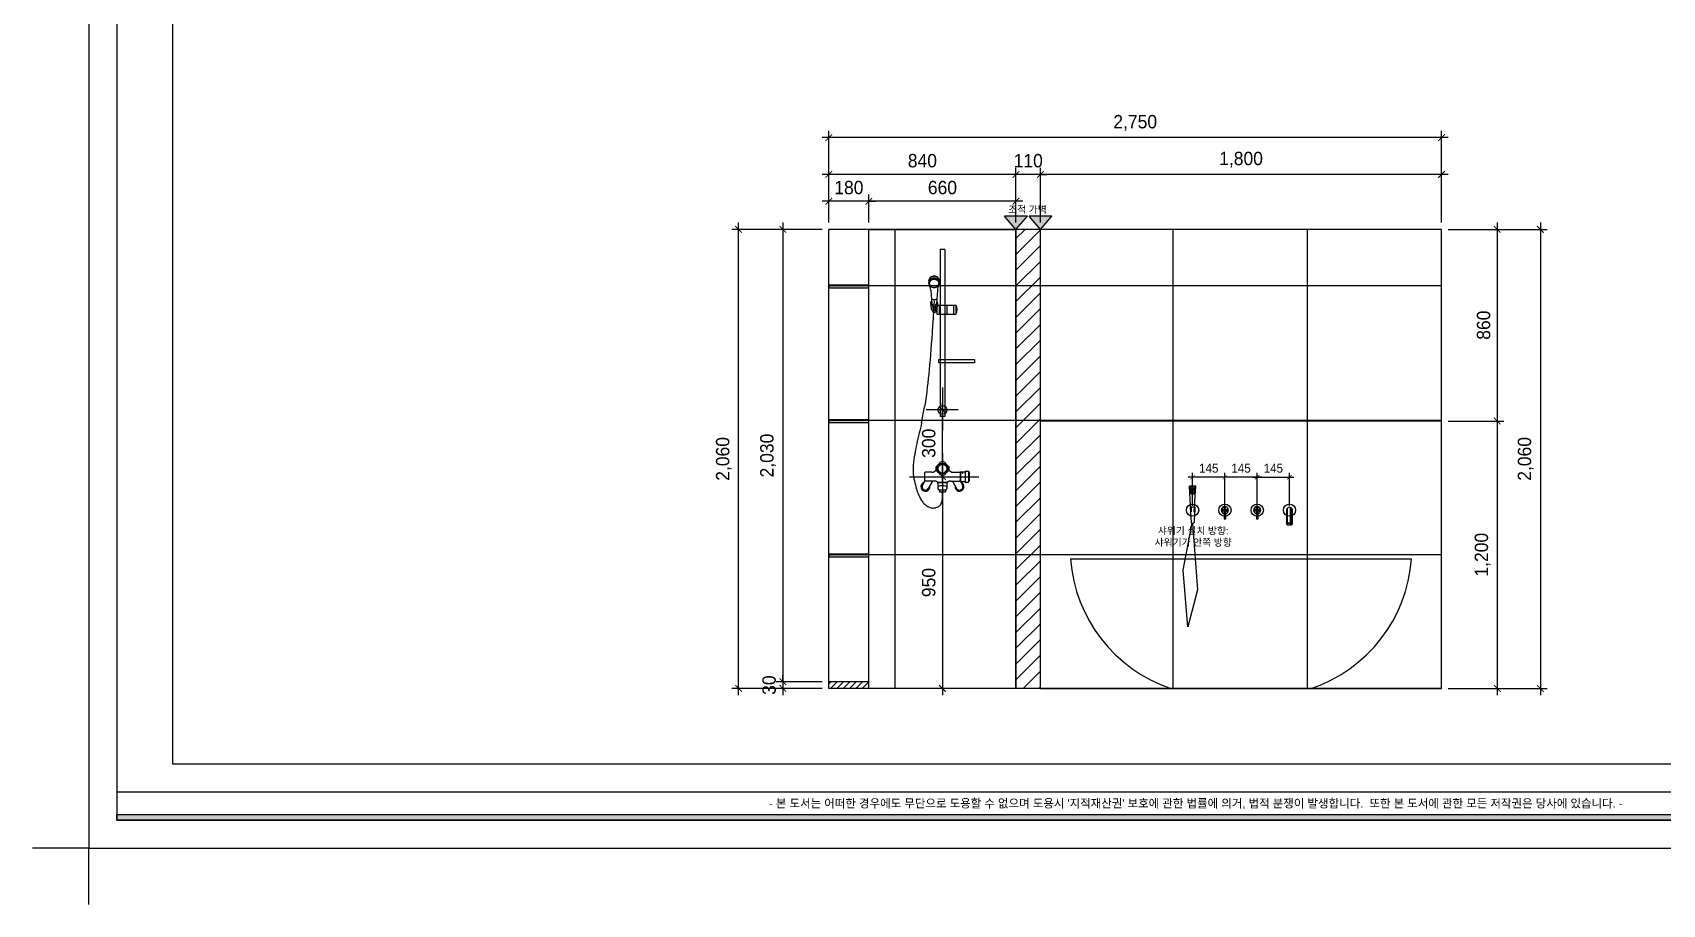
# Model space of a CAD drawing. Header units: millimetres. Extents: x 217202 to 745838, y -6815 to 171372.
# Drawn here: x 326130 to 333444, y 5917 to 9829 of the extents above; entities that cross this region are included whole.
import ezdxf
from ezdxf.enums import TextEntityAlignment as Align

# ---------------------------------------------------------------- set-up
doc = ezdxf.new("R2010")
doc.units = ezdxf.units.MM
doc.header["$PDMODE"] = 3
doc.layers.get('DEFPOINTS').update_dxf_attribs({"color": 248})
for name, color, linetype in [('0-ELC TEXT', 7, 'Continuous'), ('03-WAL NEW', 3, 'Continuous'), ('06-FUR', 6, 'Continuous'), ('C-WALL1', 2, 'Continuous'), ('CO-BATH', 6, 'Continuous'), ('FORM(YOURNAME)-1', 1, 'Continuous'), ('FORM(YOURNAME)-11', 1, 'Continuous'), ('TOILET-1', 6, 'Continuous')]:
    doc.layers.add(name, color=color, linetype=linetype)
doc.styles.add('HY 울릉도 L', font='')
doc.styles.add('YOURNAME', font='HY울릉도M.TTF')
doc.styles.add('코레일둥고', font='Korail_Round_Gothic_Medium.ttf')
doc.styles.get('HY 울릉도 L').set_extended_font_data('HY울릉도L')
doc.dimstyles.new('30', dxfattribs={"dimscale": 30, "dimtxt": 2, "dimasz": 1, "dimexe": 1, "dimexo": 1, "dimgap": 1, "dimtad": 1, "dimdec": 0, "dimrnd": 0.05, "dimdsep": 46, "dimlunit": 6, "dimtxsty": 'HY 울릉도 L', "dimblk": 'ARCHTICK', "dimcen": 2.5, "dimdle": 1, "dimclrd": 133, "dimclre": 133, "dimclrt": 30, "dimadec": 0, "dimazin": 0, "dimtfac": 1, "dimtdec": 0, "dimtix": 1, "dimtmove": 2, "dimatfit": 3, "dimldrblk": 'ARCHTICK', "dimfxl": 1, "dimlwd": -1, "dimlwe": -1, "dimarcsym": 0})

# ---------------------------------------------------------------- blocks, each defined once
blk = doc.blocks.new('_ArchTick')
at = {"color": 0, "linetype": 'ByBlock', "const_width": 0.15}
blk.add_lwpolyline([(-0.5, -0.5), (0.5, 0.5)], dxfattribs=at)
blk = doc.blocks.new('*D1087')
at = {"layer": '06-FUR', "color": 133, "transparency": 16777216}
for p, q in [((330213.1, 7865.9), (330213.1, 6855.7)), ((330243.1, 7835.9), (330243.1, 7835.9)), ((330243.1, 6885.7), (330243.1, 6885.7))]:
    blk.add_line(p, q, dxfattribs=at)
at = {"layer": 'DEFPOINTS', "color": 0, "transparency": 16777216}
for p in [(330213.1, 7835.9), (330213.1, 6885.7), (330213.1, 6885.7)]:
    blk.add_point(p, dxfattribs=at)
at = {"layer": '06-FUR', "color": 133, "transparency": 16777216, "xscale": 30, "yscale": 30, "zscale": 30}
for p, rotation in [((330213.1, 7835.9), 90), ((330213.1, 6885.7), 270)]:
    blk.add_blockref('_ArchTick', p, dxfattribs=dict(at, rotation=rotation))
at = {"layer": '06-FUR', "color": 30, "transparency": 16777216, "insert": (330151.7, 7360.8), "char_height": 60, "attachment_point": 5, "rotation": 90, "style": 'HY 울릉도 L'}
blk.add_mtext('950', dxfattribs=at)
blk = doc.blocks.new('*D1088')
at = {"layer": '06-FUR', "color": 133, "transparency": 16777216}
for p, q in [((330213.1, 7805.9), (330213.1, 8165.7)), ((330243.1, 8135.7), (330243.1, 8135.7)), ((330243.1, 7835.9), (330243.1, 7835.9))]:
    blk.add_line(p, q, dxfattribs=at)
at = {"layer": 'DEFPOINTS', "color": 0, "transparency": 16777216}
for p in [(330213.1, 8135.7), (330213.1, 8135.7), (330213.1, 7835.9)]:
    blk.add_point(p, dxfattribs=at)
at = {"layer": '06-FUR', "color": 133, "transparency": 16777216, "xscale": 30, "yscale": 30, "zscale": 30}
for p, rotation in [((330213.1, 8135.7), 90), ((330213.1, 7835.9), 270)]:
    blk.add_blockref('_ArchTick', p, dxfattribs=dict(at, rotation=rotation))
at = {"layer": '06-FUR', "color": 30, "transparency": 16777216, "insert": (330151.7, 7985.8), "char_height": 60, "attachment_point": 5, "rotation": 90, "style": 'HY 울릉도 L'}
blk.add_mtext('300', dxfattribs=at)
blk = doc.blocks.new('*D1082')
at = {"layer": '06-FUR', "color": 133, "transparency": 16777216}
for p, q in [((330653.1, 8975.7), (330653.1, 9222.2)), ((332453.1, 8975.7), (332453.1, 9222.2)), ((332483.1, 9192.2), (330623.1, 9192.2))]:
    blk.add_line(p, q, dxfattribs=at)
at = {"layer": 'DEFPOINTS', "color": 0, "transparency": 16777216}
for p in [(330653.1, 9192.2), (330653.1, 8945.7), (332453.1, 8945.7)]:
    blk.add_point(p, dxfattribs=at)
at = {"layer": '06-FUR', "color": 133, "transparency": 16777216, "xscale": 30, "yscale": 30, "zscale": 30, "rotation": 180}
blk.add_blockref('_ArchTick', (330653.1, 9192.2), dxfattribs=at)
at = {"layer": '06-FUR', "color": 133, "transparency": 16777216, "xscale": 30, "yscale": 30, "zscale": 30}
blk.add_blockref('_ArchTick', (332453.1, 9192.2), dxfattribs=at)
at = {"layer": '06-FUR', "color": 30, "transparency": 16777216, "insert": (331553.1, 9258.2), "char_height": 60, "attachment_point": 5, "style": 'HY 울릉도 L'}
blk.add_mtext('1,800', dxfattribs=at)
blk = doc.blocks.new('*D1083')
at = {"layer": '06-FUR', "color": 133, "transparency": 16777216}
for p, q in [((330543.1, 8975.7), (330543.1, 9222.2)), ((330653.1, 8975.7), (330653.1, 9222.2)), ((330543.1, 9192.2), (330513.1, 9192.2)), ((330653.1, 9192.2), (330543.1, 9192.2)), ((330653.1, 9192.2), (330683.1, 9192.2))]:
    blk.add_line(p, q, dxfattribs=at)
at = {"layer": 'DEFPOINTS', "color": 0, "transparency": 16777216}
for p in [(330543.1, 9192.2), (330543.1, 8945.7), (330653.1, 8945.7)]:
    blk.add_point(p, dxfattribs=at)
at = {"layer": '06-FUR', "color": 133, "transparency": 16777216, "xscale": 30, "yscale": 30, "zscale": 30}
blk.add_blockref('_ArchTick', (330543.1, 9192.2), dxfattribs=at)
at = {"layer": '06-FUR', "color": 133, "transparency": 16777216, "xscale": 30, "yscale": 30, "zscale": 30, "rotation": 180}
blk.add_blockref('_ArchTick', (330653.1, 9192.2), dxfattribs=at)
at = {"layer": '06-FUR', "color": 30, "transparency": 16777216, "insert": (330598.1, 9253.5), "char_height": 60, "attachment_point": 5, "style": 'HY 울릉도 L'}
blk.add_mtext('110', dxfattribs=at)
blk = doc.blocks.new('*D1084')
at = {"layer": '06-FUR', "color": 133, "transparency": 16777216}
for p, q in [((330573.1, 9071.6), (329853.1, 9071.6)), ((329883.1, 8975.7), (329883.1, 9101.6)), ((330543.1, 8975.7), (330543.1, 9101.6))]:
    blk.add_line(p, q, dxfattribs=at)
at = {"layer": 'DEFPOINTS', "color": 0, "transparency": 16777216}
for p in [(329883.1, 9071.6), (329883.1, 8945.7), (330543.1, 8945.7)]:
    blk.add_point(p, dxfattribs=at)
at = {"layer": '06-FUR', "color": 133, "transparency": 16777216, "xscale": 30, "yscale": 30, "zscale": 30, "rotation": 180}
blk.add_blockref('_ArchTick', (329883.1, 9071.6), dxfattribs=at)
at = {"layer": '06-FUR', "color": 133, "transparency": 16777216, "xscale": 30, "yscale": 30, "zscale": 30}
blk.add_blockref('_ArchTick', (330543.1, 9071.6), dxfattribs=at)
at = {"layer": '06-FUR', "color": 30, "transparency": 16777216, "insert": (330213.1, 9132.9), "char_height": 60, "attachment_point": 5, "style": 'HY 울릉도 L'}
blk.add_mtext('660', dxfattribs=at)
blk = doc.blocks.new('*D1085')
at = {"layer": '06-FUR', "color": 133, "transparency": 16777216}
for p, q in [((329703.1, 9071.6), (329673.1, 9071.6)), ((329703.1, 8975.7), (329703.1, 9101.6)), ((329883.1, 9071.6), (329703.1, 9071.6)), ((329883.1, 8975.7), (329883.1, 9101.6)), ((329883.1, 9071.6), (329913.1, 9071.6))]:
    blk.add_line(p, q, dxfattribs=at)
at = {"layer": 'DEFPOINTS', "color": 0, "transparency": 16777216}
for p in [(329703.1, 9071.6), (329703.1, 8945.7), (329883.1, 8945.7)]:
    blk.add_point(p, dxfattribs=at)
at = {"layer": '06-FUR', "color": 133, "transparency": 16777216, "xscale": 30, "yscale": 30, "zscale": 30}
blk.add_blockref('_ArchTick', (329703.1, 9071.6), dxfattribs=at)
at = {"layer": '06-FUR', "color": 133, "transparency": 16777216, "xscale": 30, "yscale": 30, "zscale": 30, "rotation": 180}
blk.add_blockref('_ArchTick', (329883.1, 9071.6), dxfattribs=at)
at = {"layer": '06-FUR', "color": 30, "transparency": 16777216, "insert": (329793.1, 9132.9), "char_height": 60, "attachment_point": 5, "style": 'HY 울릉도 L'}
blk.add_mtext('180', dxfattribs=at)
blk = doc.blocks.new('*D1086')
at = {"layer": '06-FUR', "color": 133, "transparency": 16777216}
for p, q in [((329703.1, 8975.7), (329703.1, 9387.3)), ((332453.1, 8975.7), (332453.1, 9387.3)), ((332483.1, 9357.3), (329673.1, 9357.3))]:
    blk.add_line(p, q, dxfattribs=at)
at = {"layer": 'DEFPOINTS', "color": 0, "transparency": 16777216}
for p in [(329703.1, 9357.3), (329703.1, 8945.7), (332453.1, 8945.7)]:
    blk.add_point(p, dxfattribs=at)
at = {"layer": '06-FUR', "color": 133, "transparency": 16777216, "xscale": 30, "yscale": 30, "zscale": 30, "rotation": 180}
blk.add_blockref('_ArchTick', (329703.1, 9357.3), dxfattribs=at)
at = {"layer": '06-FUR', "color": 133, "transparency": 16777216, "xscale": 30, "yscale": 30, "zscale": 30}
blk.add_blockref('_ArchTick', (332453.1, 9357.3), dxfattribs=at)
at = {"layer": '06-FUR', "color": 30, "transparency": 16777216, "insert": (331078.1, 9423.3), "char_height": 60, "attachment_point": 5, "style": 'HY 울릉도 L'}
blk.add_mtext('2,750', dxfattribs=at)
blk = doc.blocks.new('*D1089')
at = {"layer": '06-FUR', "color": 133, "transparency": 16777216}
for p, q in [((332483.1, 8945.7), (332733, 8945.7)), ((332703, 8975.7), (332703, 8055.7)), ((332483.1, 8085.7), (332733, 8085.7))]:
    blk.add_line(p, q, dxfattribs=at)
at = {"layer": 'DEFPOINTS', "color": 0, "transparency": 16777216}
for p in [(332453.1, 8945.7), (332453.1, 8085.7), (332703, 8085.7)]:
    blk.add_point(p, dxfattribs=at)
at = {"layer": '06-FUR', "color": 133, "transparency": 16777216, "xscale": 30, "yscale": 30, "zscale": 30}
for p, rotation in [((332703, 8945.7), 90), ((332703, 8085.7), 270)]:
    blk.add_blockref('_ArchTick', p, dxfattribs=dict(at, rotation=rotation))
at = {"layer": '06-FUR', "color": 30, "transparency": 16777216, "insert": (332641.7, 8515.7), "char_height": 60, "attachment_point": 5, "rotation": 90, "style": 'HY 울릉도 L'}
blk.add_mtext('860', dxfattribs=at)
blk = doc.blocks.new('*D1090')
at = {"layer": '06-FUR', "color": 133, "transparency": 16777216}
for p, q in [((332483.1, 8085.7), (332733, 8085.7)), ((332703, 8115.7), (332703, 6855.7)), ((332483.1, 6885.7), (332733, 6885.7))]:
    blk.add_line(p, q, dxfattribs=at)
at = {"layer": 'DEFPOINTS', "color": 0, "transparency": 16777216}
for p in [(332453.1, 8085.7), (332453.1, 6885.7), (332703, 6885.7)]:
    blk.add_point(p, dxfattribs=at)
at = {"layer": '06-FUR', "color": 133, "transparency": 16777216, "xscale": 30, "yscale": 30, "zscale": 30}
for p, rotation in [((332703, 8085.7), 90), ((332703, 6885.7), 270)]:
    blk.add_blockref('_ArchTick', p, dxfattribs=dict(at, rotation=rotation))
at = {"layer": '06-FUR', "color": 30, "transparency": 16777216, "insert": (332637.1, 7485.7), "char_height": 60, "attachment_point": 5, "rotation": 90, "style": 'HY 울릉도 L'}
blk.add_mtext('1,200', dxfattribs=at)
blk = doc.blocks.new('*D1091')
at = {"layer": '06-FUR', "color": 133, "transparency": 16777216}
for p, q in [((332483.1, 8945.7), (332926.4, 8945.7)), ((332896.4, 8975.7), (332896.4, 6855.7)), ((332483.1, 6885.7), (332926.4, 6885.7))]:
    blk.add_line(p, q, dxfattribs=at)
at = {"layer": 'DEFPOINTS', "color": 0, "transparency": 16777216}
for p in [(332453.1, 8945.7), (332453.1, 6885.7), (332896.4, 6885.7)]:
    blk.add_point(p, dxfattribs=at)
at = {"layer": '06-FUR', "color": 133, "transparency": 16777216, "xscale": 30, "yscale": 30, "zscale": 30}
for p, rotation in [((332896.4, 8945.7), 90), ((332896.4, 6885.7), 270)]:
    blk.add_blockref('_ArchTick', p, dxfattribs=dict(at, rotation=rotation))
at = {"layer": '06-FUR', "color": 30, "transparency": 16777216, "insert": (332830.5, 7915.7), "char_height": 60, "attachment_point": 5, "rotation": 90, "style": 'HY 울릉도 L'}
blk.add_mtext('2,060', dxfattribs=at)
blk = doc.blocks.new('*D1092')
at = {"layer": '06-FUR', "color": 133, "transparency": 16777216}
for p, q in [((329673.1, 8945.7), (329466.8, 8945.7)), ((329496.8, 8975.7), (329496.8, 6885.7)), ((329673.1, 6915.7), (329466.8, 6915.7))]:
    blk.add_line(p, q, dxfattribs=at)
at = {"layer": 'DEFPOINTS', "color": 0, "transparency": 16777216}
for p in [(329703.1, 8945.7), (329496.8, 6915.7), (329703.1, 6915.7)]:
    blk.add_point(p, dxfattribs=at)
at = {"layer": '06-FUR', "color": 133, "transparency": 16777216, "xscale": 30, "yscale": 30, "zscale": 30}
for p, rotation in [((329496.8, 8945.7), 90), ((329496.8, 6915.7), 270)]:
    blk.add_blockref('_ArchTick', p, dxfattribs=dict(at, rotation=rotation))
at = {"layer": '06-FUR', "color": 30, "transparency": 16777216, "insert": (329430.8, 7930.7), "char_height": 60, "attachment_point": 5, "rotation": 90, "style": 'HY 울릉도 L'}
blk.add_mtext('2,030', dxfattribs=at)
blk = doc.blocks.new('*D1093')
at = {"layer": '06-FUR', "color": 133, "transparency": 16777216}
for p, q in [((329673.1, 6915.7), (329466.8, 6915.7)), ((329673.1, 6885.7), (329466.8, 6885.7)), ((329496.8, 6915.7), (329496.8, 6945.7)), ((329496.8, 6915.7), (329496.8, 6885.7)), ((329496.8, 6885.7), (329496.8, 6855.7))]:
    blk.add_line(p, q, dxfattribs=at)
at = {"layer": 'DEFPOINTS', "color": 0, "transparency": 16777216}
for p in [(329496.8, 6885.7), (329703.1, 6915.7), (329703.1, 6885.7)]:
    blk.add_point(p, dxfattribs=at)
at = {"layer": '06-FUR', "color": 133, "transparency": 16777216, "xscale": 30, "yscale": 30, "zscale": 30}
for p, rotation in [((329496.8, 6915.7), 270), ((329496.8, 6885.7), 90)]:
    blk.add_blockref('_ArchTick', p, dxfattribs=dict(at, rotation=rotation))
at = {"layer": '06-FUR', "color": 30, "transparency": 16777216, "insert": (329435.4, 6900.7), "char_height": 60, "attachment_point": 5, "rotation": 90, "style": 'HY 울릉도 L'}
blk.add_mtext('30', dxfattribs=at)
blk = doc.blocks.new('*D1094')
at = {"layer": '06-FUR', "color": 133, "transparency": 16777216}
for p, q in [((329673.1, 8945.7), (329268.3, 8945.7)), ((329298.3, 6855.7), (329298.3, 8975.7)), ((329673.1, 6885.7), (329268.3, 6885.7))]:
    blk.add_line(p, q, dxfattribs=at)
at = {"layer": 'DEFPOINTS', "color": 0, "transparency": 16777216}
for p in [(329298.3, 8945.7), (329703.1, 8945.7), (329703.1, 6885.7)]:
    blk.add_point(p, dxfattribs=at)
at = {"layer": '06-FUR', "color": 133, "transparency": 16777216, "xscale": 30, "yscale": 30, "zscale": 30}
for p, rotation in [((329298.3, 8945.7), 90), ((329298.3, 6885.7), 270)]:
    blk.add_blockref('_ArchTick', p, dxfattribs=dict(at, rotation=rotation))
at = {"layer": '06-FUR', "color": 30, "transparency": 16777216, "insert": (329232.3, 7915.7), "char_height": 60, "attachment_point": 5, "rotation": 90, "style": 'HY 울릉도 L'}
blk.add_mtext('2,060', dxfattribs=at)
blk = doc.blocks.new('FORM-ELEVATION')
at = {"layer": 'FORM(YOURNAME)-11'}
h = blk.add_hatch(color=256, dxfattribs=at)
h.dxf.hatch_style = 1
h.paths.add_polyline_path([(-10309, 35708), (71691, 35708), (71691, 35508), (-10309, 35508)])
h.paths.add_polyline_path([(-10309, -21492), (71691, -21492), (71691, -21692), (-10309, -21692)])
at = {"layer": 'DEFPOINTS', "color": 158}
blk.add_line((62481, -20692), (-10309, -20692), dxfattribs=at)
for points in [[(-10309, -21692), (71691, -21692), (71691, 35708), (-10309, 35708)], [(-8309, 33708), (61071, 33708), (61071, -19692), (-8309, -19692)]]:
    blk.add_lwpolyline(points, close=True, dxfattribs=at)
at = {"layer": 'DEFPOINTS', "color": 1}
blk.add_lwpolyline([(-11309, -24692), (-11309, -22692), (-13309, -22692)], dxfattribs=at)
at = {"layer": 'FORM(YOURNAME)-11', "color": 250}
blk.add_lwpolyline([(-11309, -22692), (72691, -22692), (72691, 36708), (-11309, 36708)], close=True, dxfattribs=at)
at = {"layer": 'FORM(YOURNAME)-11'}
blk.add_lwpolyline([(-10309, -21492), (71691, -21492), (71691, -21692), (-10309, -21692)], close=True, dxfattribs=at)
at = {"layer": 'FORM(YOURNAME)-11', "color": 1, "style": 'YOURNAME'}
blk.add_text("- 본 도서는 어떠한 경우에도 무단으로 도용할 수 없으며 도용시 '지적재산권' 보호에 관한 법률에 의거, 법적 분쟁이 발생합니다.  또한 본 도서에 관한 모든 저작권은 당사에 있습니다. -", height=300, dxfattribs=at).set_placement((28146, -21092), align=Align.MIDDLE_CENTER)
at = {"layer": 'FORM(YOURNAME)-11', "color": 3, "style": 'YOURNAME'}
for tag, height, p in [('1', 450, (71041, -1219)), ('2', 450, (71041, -1863)), ('3', 450, (71041, -3150)), ('4', 450, (71041, -5081)), ('5', 515, (71041, -7398)), ('6', 515, (71041, -9650)), ('7', 515, (71041, -11903)), ('8', 515, (71041, -14155)), ('9', 515, (71041, -16408)), ('10', 515, (66791, -18596)), ('11', 515, (71041, -18660)), ('12', 515, (66791, -20848)), ('13', 515, (71041, -20848))]:
    blk.add_attdef(tag, text='', height=height, dxfattribs=at).set_placement(p, align=Align.MIDDLE_RIGHT)
blk = doc.blocks.new('*D1095')
at = {"layer": '06-FUR', "color": 133, "transparency": 16777216}
for p, q in [((331645.6, 7833.3), (331460.6, 7833.3)), ((331480.6, 7706.5), (331480.6, 7853.3)), ((331625.6, 7733.2), (331625.6, 7853.3))]:
    blk.add_line(p, q, dxfattribs=at)
at = {"layer": 'DEFPOINTS', "color": 0, "transparency": 16777216}
for p in [(331480.6, 7833.3), (331480.6, 7686.5), (331625.6, 7713.2)]:
    blk.add_point(p, dxfattribs=at)
at = {"layer": '06-FUR', "color": 133, "transparency": 16777216, "xscale": 20, "yscale": 20, "zscale": 20, "rotation": 180}
blk.add_blockref('_ArchTick', (331480.6, 7833.3), dxfattribs=at)
at = {"layer": '06-FUR', "color": 133, "transparency": 16777216, "xscale": 20, "yscale": 20, "zscale": 20}
blk.add_blockref('_ArchTick', (331625.6, 7833.3), dxfattribs=at)
at = {"layer": '06-FUR', "color": 30, "transparency": 16777216, "insert": (331553.1, 7873.7), "char_height": 40, "attachment_point": 5, "style": 'HY 울릉도 L'}
blk.add_mtext('145', dxfattribs=at)
blk = doc.blocks.new('*D1096')
at = {"layer": '06-FUR', "color": 133, "transparency": 16777216}
for p, q in [((331605.6, 7833.3), (331790.6, 7833.3)), ((331625.6, 7705.7), (331625.6, 7853.3)), ((331770.6, 7705.7), (331770.6, 7853.3))]:
    blk.add_line(p, q, dxfattribs=at)
at = {"layer": 'DEFPOINTS', "color": 0, "transparency": 16777216}
for p in [(331770.6, 7833.3), (331625.6, 7685.7), (331770.6, 7685.7)]:
    blk.add_point(p, dxfattribs=at)
at = {"layer": '06-FUR', "color": 133, "transparency": 16777216, "xscale": 20, "yscale": 20, "zscale": 20, "rotation": 180}
blk.add_blockref('_ArchTick', (331625.6, 7833.3), dxfattribs=at)
at = {"layer": '06-FUR', "color": 133, "transparency": 16777216, "xscale": 20, "yscale": 20, "zscale": 20}
blk.add_blockref('_ArchTick', (331770.6, 7833.3), dxfattribs=at)
at = {"layer": '06-FUR', "color": 30, "transparency": 16777216, "insert": (331698.1, 7873.7), "char_height": 40, "attachment_point": 5, "style": 'HY 울릉도 L'}
blk.add_mtext('145', dxfattribs=at)
blk = doc.blocks.new('*D1097')
at = {"layer": '06-FUR', "color": 133, "transparency": 16777216}
for p, q in [((331500.6, 7833.3), (331315.6, 7833.3)), ((331335.6, 7705.7), (331335.6, 7853.3)), ((331480.6, 7705.7), (331480.6, 7853.3))]:
    blk.add_line(p, q, dxfattribs=at)
at = {"layer": 'DEFPOINTS', "color": 0, "transparency": 16777216}
for p in [(331335.6, 7833.3), (331335.6, 7685.7), (331480.6, 7685.7)]:
    blk.add_point(p, dxfattribs=at)
at = {"layer": '06-FUR', "color": 133, "transparency": 16777216, "xscale": 20, "yscale": 20, "zscale": 20, "rotation": 180}
blk.add_blockref('_ArchTick', (331335.6, 7833.3), dxfattribs=at)
at = {"layer": '06-FUR', "color": 133, "transparency": 16777216, "xscale": 20, "yscale": 20, "zscale": 20}
blk.add_blockref('_ArchTick', (331480.6, 7833.3), dxfattribs=at)
at = {"layer": '06-FUR', "color": 30, "transparency": 16777216, "insert": (331408.1, 7873.7), "char_height": 40, "attachment_point": 5, "style": 'HY 울릉도 L'}
blk.add_mtext('145', dxfattribs=at)
blk = doc.blocks.new('*D1098')
at = {"layer": '06-FUR', "color": 133, "transparency": 16777216}
for p, q in [((329703.1, 8975.7), (329703.1, 9222.2)), ((330543.1, 8975.7), (330543.1, 9222.2)), ((330573.1, 9192.2), (329673.1, 9192.2))]:
    blk.add_line(p, q, dxfattribs=at)
at = {"layer": 'DEFPOINTS', "color": 0, "transparency": 16777216}
for p in [(329703.1, 9192.2), (329703.1, 8945.7), (330543.1, 8945.7)]:
    blk.add_point(p, dxfattribs=at)
at = {"layer": '06-FUR', "color": 133, "transparency": 16777216, "xscale": 30, "yscale": 30, "zscale": 30, "rotation": 180}
blk.add_blockref('_ArchTick', (329703.1, 9192.2), dxfattribs=at)
at = {"layer": '06-FUR', "color": 133, "transparency": 16777216, "xscale": 30, "yscale": 30, "zscale": 30}
blk.add_blockref('_ArchTick', (330543.1, 9192.2), dxfattribs=at)
at = {"layer": '06-FUR', "color": 30, "transparency": 16777216, "insert": (330123.1, 9253.5), "char_height": 60, "attachment_point": 5, "style": 'HY 울릉도 L'}
blk.add_mtext('840', dxfattribs=at)

msp = doc.modelspace()

# ---------------------------------------------------------------- hatches: boundary and pattern name
at = {"layer": '03-WAL NEW'}
h = msp.add_hatch(dxfattribs=at)
h.set_pattern_fill('_USER', color=8, scale=50, angle=45, pattern_type=0)
h.set_pattern_definition([(45, (1752.04, -36195.58), (-35.355339, 35.355339), [])])
h.paths.add_polyline_path([(330653.1, 8945.7), (330543.1, 8945.7), (330543.1, 6885.7), (330653.1, 6885.7)])
h = msp.add_hatch(dxfattribs=at)
h.set_pattern_fill('_USER', color=8, scale=20, angle=45, pattern_type=0)
h.set_pattern_definition([(45, (1722.04, -36195.58), (-14.1421356, 14.1421356), [])])
h.paths.add_polyline_path([(329883.1, 6885.7), (329883.1, 6915.7), (329703.1, 6915.7), (329703.1, 6885.7)])
at = {"layer": 'C-WALL1'}
h = msp.add_hatch(color=256, dxfattribs=at)
h.dxf.hatch_style = 1
h.paths.add_polyline_path([(330491.7, 9005.1), (330543.1, 8945.7), (330594.4, 9005.1)])
h = msp.add_hatch(color=256, dxfattribs=at)
h.dxf.hatch_style = 1
h.paths.add_polyline_path([(330601.7, 9005.1), (330653.1, 8945.7), (330704.4, 9005.1)])
h = msp.add_hatch(dxfattribs=at)
h.set_pattern_fill('CROSS', color=8)
h.set_pattern_definition([(0, (4934.2454, -41365.193), (6.35, 6.35), [3.175, -9.525]), (90, (4935.833, -41366.7807), (-6.35, 6.35), [3.175, -9.525])])
h.paths.add_polyline_path([(329703.1, 7488.7), (329703.1, 7476.7), (329883.1, 7476.7), (329883.1, 7488.7)])
h.paths.add_polyline_path([(329703.1, 8091.7), (329703.1, 8079.7), (329883.1, 8079.7), (329883.1, 8091.7)])
h.paths.add_polyline_path([(329883.1, 8682.7), (329883.1, 8694.7), (329703.1, 8694.7), (329703.1, 8682.7)])

# ---------------------------------------------------------------- linework, layer by layer
for p, q in [((330543.1, 8945.7), (330491.7, 9005.1)), ((330594.4, 9005.1), (330491.7, 9005.1)), ((330543.1, 8945.7), (330594.4, 9005.1)), ((330653.1, 8945.7), (330601.7, 9005.1)), ((330704.4, 9005.1), (330601.7, 9005.1)), ((330653.1, 8945.7), (330704.4, 9005.1)), ((329703.1, 6885.7), (329703.1, 8945.7)), ((332453.1, 8945.7), (329703.1, 8945.7)), ((329883.1, 6885.7), (329883.1, 8945.7)), ((329883.1, 8945.7), (330543.1, 8945.7)), ((330543.1, 8945.7), (329883.1, 8945.7)), ((330543.1, 6885.7), (330543.1, 8945.7)), ((332453.1, 6885.7), (332453.1, 8945.7)), ((332453.1, 8085.7), (330653.1, 8085.7)), ((332453.1, 6885.7), (332453.1, 8085.7)), ((329883.1, 6915.7), (329703.1, 6915.7)), ((332453.1, 6885.7), (329703.1, 6885.7)), ((329883.1, 6885.7), (329883.1, 6915.7)), ((330653.1, 6885.7), (332453.1, 6885.7)), ((335496.1, 6546.3), (326759.7, 6546.3))]:
    msp.add_line(p, q, dxfattribs=at)
for points in [[(329703.1, 8682.7), (329883.1, 8682.7), (329883.1, 8694.7), (329703.1, 8694.7)], [(329703.1, 8079.7), (329883.1, 8079.7), (329883.1, 8091.7), (329703.1, 8091.7)], [(329703.1, 7476.7), (329883.1, 7476.7), (329883.1, 7488.7), (329703.1, 7488.7)]]:
    msp.add_lwpolyline(points, close=True, dxfattribs=at)
for points in [[(332318.1, 7465.7), (330788.1, 7465.7)], [(331237.7, 6885.7), (331868.4, 6885.7)]]:
    msp.add_lwpolyline(points, dxfattribs=at)
for centre in [(331335.6, 7685.7), (331480.6, 7685.7), (331625.6, 7685.7), (331770.6, 7685.7)]:
    msp.add_circle(centre, 27.5, dxfattribs=at)
for centre, start, end in [((331449.8, 7514.5), 184.21109, 251.35984), ((331656.3, 7514.5), 288.64016, 355.78891)]:
    msp.add_arc(centre, 663.5, start, end, dxfattribs=at)
at = {"layer": 'CO-BATH'}
for p, q in [((330543.1, 8945.7), (330543.1, 6885.7)), ((330653.1, 6885.7), (330653.1, 8945.7)), ((330203.1, 8855.7), (330203.1, 8656.8)), ((330223.1, 8855.7), (330203.1, 8855.7)), ((330223.1, 8855.7), (330223.1, 8656.8)), ((330151.3, 8713.1), (330151.3, 8705.4)), ((330200, 8713.1), (330200, 8705.4)), ((330160.9, 8672.4), (330165.5, 8610.7)), ((330190.3, 8672.4), (330185.7, 8610.6)), ((330203.1, 8656.8), (330203.1, 8105.7)), ((330223.1, 8656.8), (330223.1, 8105.7)), ((330159.9, 8615.2), (330162.9, 8589.6)), ((330170, 8608.1), (330167.8, 8605.8)), ((330167.8, 8605.8), (330170.8, 8580.1)), ((330168.7, 8581.2), (330169.3, 8574.8)), ((330170, 8608.1), (330173, 8582.7)), ((330173, 8582.7), (330170.8, 8580.1)), ((330173.2, 8583.5), (330170.9, 8546.8)), ((330175.6, 8624.3), (330173.2, 8583.5)), ((330181.3, 8608.1), (330178.3, 8582.7)), ((330178.3, 8582.7), (330180.5, 8580.1)), ((330183.5, 8605.8), (330180.5, 8580.1)), ((330181.3, 8608.1), (330183.5, 8605.8)), ((330182.5, 8581.2), (330182, 8574.8)), ((330188.2, 8587.9), (330188.2, 8565.7)), ((330188.2, 8565.7), (330273.1, 8565.7)), ((330191.4, 8615.2), (330188.4, 8589.6)), ((330190.3, 8605.7), (330273.1, 8605.7)), ((330198.1, 8605.7), (330198.1, 8565.7)), ((330233.1, 8605.7), (330233.1, 8565.7)), ((330263.1, 8605.7), (330263.1, 8565.7)), ((330273.1, 8605.7), (330273.1, 8565.7)), ((330168.8, 8513.6), (330166.8, 8483.5)), ((330170.9, 8546.8), (330168.8, 8513.6)), ((330163, 8430.3), (330161.2, 8406.2)), ((330164.9, 8455.9), (330163, 8430.3)), ((330166.8, 8483.5), (330164.9, 8455.9)), ((330155.4, 8338.5), (330153.3, 8317.1)), ((330157.3, 8360.6), (330155.4, 8338.5)), ((330159.3, 8383.1), (330157.3, 8360.6)), ((330161.2, 8406.2), (330159.3, 8383.1)), ((330149.2, 8276.1), (330147.1, 8256.6)), ((330151.3, 8296.2), (330149.2, 8276.1)), ((330153.3, 8317.1), (330151.3, 8296.2)), ((330140.8, 8203.2), (330138.7, 8187)), ((330142.9, 8220.1), (330140.8, 8203.2)), ((330145, 8238), (330142.9, 8220.1)), ((330147.1, 8256.6), (330145, 8238)), ((330119.7, 8078.1), (330133.3, 8149.8)), ((330134.4, 8156.9), (330133.3, 8149.8)), ((330136.5, 8171.6), (330134.4, 8156.9)), ((330138.7, 8187), (330136.5, 8171.6)), ((330114.2, 8054), (330111.3, 8042.2)), ((330117, 8066), (330114.2, 8054)), ((330119.7, 8078.1), (330117, 8066)), ((330223.1, 8105.7), (330203.1, 8105.7)), ((330095.4, 7972.6), (330093.1, 7961.1)), ((330097.8, 7984.2), (330095.4, 7972.6)), ((330100.4, 7995.8), (330097.8, 7984.2)), ((330103, 8007.3), (330100.4, 7995.8)), ((330105.7, 8018.9), (330103, 8007.3)), ((330108.5, 8030.5), (330105.7, 8018.9)), ((330111.3, 8042.2), (330108.5, 8030.5)), ((330090.9, 7949.6), (330088.9, 7938.2)), ((330093.1, 7961.1), (330090.9, 7949.6)), ((330083.6, 7836.4), (330085.4, 7826.7)), ((330085.4, 7826.7), (330087.4, 7817.3)), ((330133.1, 7852.9), (330133.1, 7818.9)), ((330165.6, 7855.9), (330136.1, 7855.9)), ((330260.6, 7855.9), (330290.1, 7855.9)), ((330293.1, 7852.9), (330293.1, 7818.9)), ((330294.7, 7854.9), (330294.7, 7816.9)), ((330297.7, 7857.9), (330314.7, 7857.9)), ((330314.7, 7859.9), (330314.7, 7811.9)), ((330314.7, 7859.9), (330329.7, 7859.9)), ((330329.7, 7859.9), (330329.7, 7811.9)), ((330329.7, 7857.9), (330330.7, 7857.9)), ((330333.7, 7854.9), (330333.7, 7816.9)), ((330087.4, 7817.3), (330089.4, 7808.3)), ((330089.4, 7808.3), (330091.6, 7799.6)), ((330091.6, 7799.6), (330093.7, 7791.5)), ((330093.7, 7791.5), (330095.9, 7783.8)), ((330095.9, 7783.8), (330098.1, 7776.6)), ((330098.1, 7776.6), (330100.3, 7769.9)), ((330100.3, 7769.9), (330102.5, 7763.6)), ((330102.5, 7763.6), (330104.8, 7757.8)), ((330104.8, 7757.8), (330107.1, 7752.3)), ((330134.1, 7816.7), (330123.6, 7798.5)), ((330177.4, 7815.9), (330136.1, 7815.9)), ((330168.3, 7815.9), (330149.6, 7783.5)), ((330190.2, 7811.3), (330235.9, 7811.3)), ((330191.8, 7809.3), (330234.4, 7809.3)), ((330193.1, 7804.3), (330193.1, 7782.3)), ((330200.1, 7776.9), (330200.1, 7767.8)), ((330200.1, 7767.8), (330226.1, 7767.8)), ((330211.4, 7767.4), (330211.4, 7767.4)), ((330213, 7755.3), (330211.4, 7767.4)), ((330213.5, 7745.1), (330213, 7755.3)), ((330226.1, 7776.9), (330226.1, 7767.8)), ((330233.1, 7804.3), (330233.1, 7782.3)), ((330248.7, 7815.9), (330290.1, 7815.9)), ((330257.9, 7815.9), (330276.6, 7783.5)), ((330292.1, 7816.7), (330302.6, 7798.5)), ((330297.7, 7813.9), (330314.7, 7813.9)), ((330314.7, 7811.9), (330329.7, 7811.9)), ((330329.7, 7813.9), (330330.7, 7813.9)), ((331326.6, 7703.2), (331321.1, 7793.2)), ((331350, 7793.2), (331321.1, 7793.2)), ((331328.2, 7760), (331326.6, 7786.1)), ((331342.6, 7788.2), (331328.5, 7788.2)), ((331341, 7758.1), (331330.2, 7758.1)), ((331343, 7760), (331344.6, 7786.1)), ((331344.5, 7703.2), (331350, 7793.2)), ((330107.1, 7752.3), (330109.4, 7747.1)), ((330109.4, 7747.1), (330111.7, 7742.3)), ((330111.7, 7742.3), (330114.1, 7737.7)), ((330114.1, 7737.7), (330116.6, 7733.4)), ((330116.6, 7733.4), (330119.1, 7729.4)), ((330119.1, 7729.4), (330121.7, 7725.6)), ((330121.7, 7725.6), (330124.5, 7722)), ((330124.5, 7722), (330127.3, 7718.6)), ((330127.3, 7718.6), (330130.3, 7715.4)), ((330130.3, 7715.4), (330133.4, 7712.4)), ((330133.4, 7712.4), (330136.7, 7709.6)), ((330136.7, 7709.6), (330140.1, 7706.9)), ((330140.1, 7706.9), (330143.6, 7704.5)), ((330143.6, 7704.5), (330147.2, 7702.2)), ((330147.2, 7702.2), (330150.8, 7700.3)), ((330150.8, 7700.3), (330154.4, 7698.6)), ((330154.4, 7698.6), (330158, 7697.3)), ((330158, 7697.3), (330161.6, 7696.2)), ((330161.6, 7696.2), (330165.1, 7695.6)), ((330165.1, 7695.6), (330168.5, 7695.2)), ((330168.5, 7695.2), (330171.9, 7695.2)), ((330171.9, 7695.2), (330175.2, 7695.5)), ((330175.2, 7695.5), (330178.4, 7696)), ((330178.4, 7696), (330181.6, 7696.7)), ((330181.6, 7696.7), (330184.8, 7697.5)), ((330184.8, 7697.5), (330187.8, 7698.6)), ((330187.8, 7698.6), (330190.9, 7699.7)), ((330190.9, 7699.7), (330193.9, 7701.1)), ((330193.9, 7701.1), (330196.8, 7702.8)), ((330196.8, 7702.8), (330199.6, 7704.8)), ((330199.6, 7704.8), (330202.2, 7707.3)), ((330202.2, 7707.3), (330204.7, 7710.3)), ((330204.7, 7710.3), (330207, 7713.9)), ((330207, 7713.9), (330209.1, 7718.1)), ((330209.1, 7718.1), (330210.9, 7723.2)), ((330210.9, 7723.2), (330212.4, 7729.3)), ((330212.4, 7729.3), (330213.3, 7736.5)), ((330213.3, 7736.5), (330213.5, 7745.1)), ((331324.7, 7700.6), (331325.8, 7677.7)), ((331328.6, 7700.6), (331324.7, 7700.6)), ((331328.6, 7700.6), (331329.7, 7677.7)), ((331342.5, 7700.6), (331341.4, 7677.7)), ((331346.4, 7700.6), (331342.5, 7700.6)), ((331346.4, 7700.6), (331345.3, 7677.7)), ((331477.6, 7680.5), (331477.6, 7644.7)), ((331483.6, 7680.5), (331483.6, 7644.7)), ((331622.6, 7680.5), (331622.6, 7644.7)), ((331628.6, 7680.5), (331628.6, 7644.7)), ((331758.1, 7689.2), (331758.1, 7622.9)), ((331783.1, 7689.2), (331783.1, 7622.9)), ((331293.3, 7415.9), (331334.2, 7627.4)), ((331329.7, 7677.7), (331325.8, 7677.7)), ((331326.6, 7676.2), (331329, 7629.8)), ((331335.6, 7627.4), (331357.7, 7328.3)), ((331345.3, 7677.7), (331341.4, 7677.7)), ((331344.5, 7676.2), (331342.1, 7629.8)), ((331483.6, 7644.7), (331477.6, 7644.7)), ((331628.6, 7644.7), (331622.6, 7644.7)), ((331761.1, 7619.9), (331780.1, 7619.9)), ((331314.3, 7162.9), (331293.3, 7415.9)), ((331357.7, 7328.3), (331314.3, 7162.9))]:
    msp.add_line(p, q, dxfattribs=at)
at = {"layer": 'CO-BATH', "color": 251}
for p, q in [((330213.1, 8236.3), (330213.1, 8043.8)), ((330283, 8135.7), (330140.1, 8135.7)), ((330213.1, 7940.9), (330213.1, 7712.5)), ((330065.6, 7835.9), (330376.2, 7835.9)), ((331759.1, 7620.7), (331759.1, 7691.7)), ((331761.1, 7619.9), (331761.1, 7694.6)), ((331775.1, 7619.9), (331775.1, 7697.9)), ((331780.1, 7619.9), (331780.1, 7694.6)), ((331782.1, 7620.7), (331782.1, 7691.7)), ((331758.1, 7628.9), (331783.1, 7628.9)), ((331758.1, 7627.9), (331783.1, 7627.9))]:
    msp.add_line(p, q, dxfattribs=at)
at = {"layer": 'CO-BATH'}
msp.add_lwpolyline([(330197.2, 8361.3), (330357.6, 8361.3), (330357.6, 8346.3), (330197.2, 8346.3)], close=True, dxfattribs=at)
for centre, radius in [((330213.1, 8135.7), 20), ((330213.1, 7872.2), 25), ((330213.1, 7872.2), 20), ((331328.6, 7781.5), 0.906), ((331330.2, 7777), 0.906), ((331330.2, 7770.9), 0.906), ((331330.2, 7765.1), 0.906), ((331333.7, 7781.5), 0.906), ((331335.1, 7776.7), 0.906), ((331335.6, 7770.9), 0.906), ((331335.6, 7770.9), 0.906), ((331335.6, 7765.1), 0.906), ((331335.6, 7765.1), 0.906), ((331337.4, 7781.5), 0.906), ((331340.9, 7777), 0.906), ((331340.9, 7770.9), 0.906), ((331340.9, 7765.1), 0.906), ((331342.5, 7781.5), 0.906)]:
    msp.add_circle(centre, radius, dxfattribs=at)
for centre, radius, start, end in [((330172.2, 8713.1), 21, 155.93222, 180), ((330169.5, 8713.1), 18.3, 152.28749, 180), ((330169.5, 8705.4), 18.3, 152.28749, 180), ((330169.5, 8705.4), 18.3, 180, 207.71251), ((330173.9, 8712.4), 22.8, 132.84237, 155.93222), ((330172.5, 8711.6), 21.6, 128.25727, 152.28749), ((330172.5, 8703.9), 21.6, 128.25727, 152.28749), ((330169.5, 8705.4), 15.3, 152.28749, 180), ((330169.5, 8703.2), 15.3, 152.28749, 180), ((330169.5, 8705.4), 15.3, 180, 184.21883), ((330172.5, 8703.9), 18.6, 128.25727, 152.28749), ((330172.5, 8701.6), 18.6, 128.25727, 152.28749), ((330174.9, 8711.3), 24.3, 111.01355, 132.84237), ((330174.4, 8709.2), 24.7, 108.08832, 128.25727), ((330174.4, 8701.5), 24.7, 108.08832, 128.25727), ((330174.4, 8701.5), 21.7, 108.08832, 128.25727), ((330174.4, 8699.2), 21.7, 108.08832, 128.25727), ((330175.6, 8709.5), 26.2, 90, 111.01355), ((330175.6, 8705.4), 28.7, 90, 108.08832), ((330175.6, 8697.7), 28.7, 90, 108.08832), ((330175.6, 8697.7), 25.7, 90, 108.08832), ((330175.6, 8695.4), 25.7, 90, 108.08832), ((330175.6, 8709.5), 26.2, 68.98645, 90), ((330175.6, 8705.4), 28.7, 71.91168, 90), ((330175.6, 8697.7), 28.7, 71.91168, 90), ((330175.6, 8697.7), 25.7, 71.91168, 90), ((330175.6, 8695.4), 25.7, 71.91168, 90), ((330176.9, 8701.5), 21.7, 51.74273, 71.91168), ((330176.9, 8699.2), 21.7, 51.74273, 71.91168), ((330176.9, 8709.2), 24.7, 51.74273, 71.91168), ((330176.9, 8701.5), 24.7, 51.74273, 71.91168), ((330176.3, 8711.3), 24.3, 47.15763, 68.98645), ((330178.8, 8703.9), 18.6, 27.71251, 51.74273), ((330178.8, 8701.6), 18.6, 27.71251, 51.74273), ((330178.8, 8711.6), 21.6, 27.71251, 51.74273), ((330178.8, 8703.9), 21.6, 27.71251, 51.74273), ((330177.3, 8712.4), 22.8, 24.06778, 47.15763), ((330181.7, 8705.4), 15.3, 0, 27.71251), ((330181.7, 8703.2), 15.3, 0, 27.71251), ((330181.7, 8705.4), 15.3, 355.78117, 0), ((330181.7, 8713.1), 18.3, 0, 27.71251), ((330181.7, 8705.4), 18.3, 0, 27.71251), ((330181.7, 8705.4), 18.3, 332.28749, 0), ((330179, 8713.1), 21, 0, 24.06778), ((330108.7, 8669.9), 52.3, 2.78281, 31.84761), ((330172.5, 8707), 21.6, 207.71251, 231.74273), ((330169.5, 8703.2), 15.3, 180, 207.71251), ((330172.5, 8704.7), 18.6, 207.71251, 231.74273), ((330174.4, 8709.4), 24.7, 231.74273, 251.91168), ((330174.4, 8707.2), 21.7, 231.74273, 251.91168), ((330175.5, 8650.1), 19.6, 233.17701, 307.69573), ((330175.6, 8713.2), 28.7, 251.91168, 270), ((330175.6, 8711), 25.7, 251.91168, 270), ((330175.6, 8711), 25.7, 270, 288.08832), ((330175.6, 8713.2), 28.7, 270, 288.08832), ((330176.9, 8707.2), 21.7, 288.08832, 308.25727), ((330176.9, 8709.4), 24.7, 288.08832, 308.25727), ((330242.5, 8669.9), 52.3, 148.15239, 177.21719), ((330178.8, 8704.7), 18.6, 308.25727, 332.28749), ((330178.8, 8707), 21.6, 308.25727, 332.28749), ((330181.7, 8703.2), 15.3, 332.28749, 0), ((330167.1, 8615.2), 7.22, 144.94708, 180), ((330167.1, 8615.2), 7.22, 180, 215.05292), ((330173.2, 8610.9), 14.7, 125.86885, 144.94708), ((330173.2, 8619.5), 14.7, 215.05292, 239.44253), ((330167.1, 8615.2), 4.22, 144.94708, 180), ((330167.1, 8615.2), 4.22, 180, 215.05292), ((330170.1, 8589.6), 7.22, 180, 215.05292), ((330173.2, 8610.9), 11.7, 135.46711, 144.94708), ((330173.2, 8619.5), 11.7, 215.05292, 239.44253), ((330176.2, 8593.9), 14.7, 215.05292, 239.44253), ((330177.2, 8626.3), 22.6, 239.44253, 245.34179), ((330177.2, 8626.3), 19.6, 239.44253, 248.42911), ((330180.2, 8600.7), 22.6, 239.44253, 245.34179), ((330175.6, 8587), 13.8, 242.51069, 297.48931), ((330171, 8600.7), 22.6, 294.65821, 300.55747), ((330174, 8626.3), 19.6, 291.57089, 300.55747), ((330175.1, 8593.9), 14.7, 300.55747, 324.94708), ((330174, 8626.3), 22.6, 294.65821, 300.55747), ((330178.1, 8619.5), 11.7, 300.55747, 324.94708), ((330178.1, 8619.5), 14.7, 300.55747, 324.94708), ((330178.1, 8610.9), 11.7, 35.05292, 45.00998), ((330178.1, 8610.9), 14.7, 35.05292, 54.46704), ((330181.2, 8589.6), 7.22, 324.94708, 0), ((330184.2, 8615.2), 4.22, 0, 35.05292), ((330184.2, 8615.2), 4.22, 324.94708, 0), ((330184.2, 8615.2), 7.22, 0, 35.05292), ((330184.2, 8615.2), 7.22, 324.94708, 0), ((330241, 8585.7), 37.8, 328.05555, 31.94445), ((330374.8, 7872.4), 293.4, 167.04501, 187.14691), ((330158.4, 7926.9), 52.3, 300.00918, 329.99082), ((330213.1, 7872.2), 30, 71.79295, 108.20705), ((330267.7, 7926.9), 52.3, 210.00918, 239.99082), ((330136.1, 7852.9), 3, 90, 180), ((330164.9, 7879.2), 23.3, 271.65374, 324.29123), ((330213.1, 7872.2), 30, 161.79295, 198.20705), ((330158.4, 7817.6), 52.3, 30.00918, 59.99082), ((330213.1, 7872.2), 30, 251.79295, 288.20705), ((330267.7, 7817.6), 52.3, 120.00918, 149.99082), ((330213.1, 7872.2), 30, 341.79295, 18.20705), ((330261.3, 7879.2), 23.3, 215.70877, 268.34626), ((330290.1, 7852.9), 3, 0, 90), ((330297.7, 7854.9), 3, 90, 180), ((330303.4, 7853.9), 1.87, 157.5, 180), ((330303.4, 7853.9), 1.87, 180, 202.5), ((330303.4, 7853.9), 1.87, 135, 157.5), ((330303.4, 7853.9), 1.87, 202.5, 225), ((330303.4, 7853.9), 1.87, 112.5, 135), ((330303.4, 7853.9), 1.87, 225, 247.5), ((330303.4, 7853.9), 1.87, 90, 112.5), ((330303.4, 7853.9), 1.87, 247.5, 270), ((330303.4, 7853.9), 1.87, 67.5, 90), ((330303.4, 7853.9), 1.87, 270, 292.5), ((330303.4, 7853.9), 1.87, 45, 67.5), ((330303.4, 7853.9), 1.87, 292.5, 315), ((330303.4, 7853.9), 1.87, 22.5, 45), ((330303.4, 7853.9), 1.87, 315, 337.5), ((330303.4, 7853.9), 1.87, 0, 22.5), ((330303.4, 7853.9), 1.87, 337.5, 360), ((330330.7, 7854.9), 3, 0, 90), ((330136.6, 7791), 20, 108.59038, 11.40962), ((330136.6, 7791), 15, 150, 330), ((330136.1, 7818.9), 3, 180, 270), ((330176.8, 7792.6), 23.3, 61.72969, 88.34626), ((330183.1, 7804.3), 10, 0, 61.72969), ((330198.5, 7788.4), 5.47, 94.44253, 182.39486), ((330198.5, 7782.6), 5.47, 177.60514, 265.55747), ((330213.1, 7655.2), 139.4, 83.83733, 96.16267), ((330213.1, 7915.7), 139.4, 263.83733, 276.16267), ((330227.6, 7788.4), 5.47, 357.60514, 85.55747), ((330227.6, 7782.6), 5.47, 274.44253, 2.39486), ((330243.1, 7804.3), 10, 118.27031, 180), ((330249.4, 7792.6), 23.3, 91.65374, 118.27031), ((330289.6, 7791), 20, 168.59038, 71.40962), ((330289.6, 7791), 15, 210, 30), ((330290.1, 7818.9), 3, 270, 0), ((330297.7, 7816.9), 3, 180, 270), ((330330.7, 7816.9), 3, 270, 0), ((331328.5, 7786.2), 2, 90, 183.51801), ((331330.2, 7760.1), 2, 183.51801, 270), ((331341, 7760.1), 2, 270, 356.48199), ((331342.6, 7786.2), 2, 356.48199, 90), ((331335.6, 7711.3), 12, 222.26544, 317.76053), ((331480.6, 7685.7), 15, 151.87433, 210.1286), ((331480.6, 7685.7), 15, 59.8714, 120.1286), ((331480.6, 7685.7), 15, 329.8714, 28.12567), ((331625.6, 7685.7), 15, 151.87433, 210.1286), ((331625.6, 7685.7), 15, 59.8714, 120.1286), ((331625.6, 7685.7), 15, 329.8714, 28.12567), ((331770.6, 7685.7), 13, 15.53033, 164.46967), ((331330.2, 7629.9), 1.13, 180, 226.49159), ((331332.7, 7632.6), 4.83, 226.49159, 248.53577), ((331334.4, 7637), 9.52, 248.53577, 260.74977), ((331335.6, 7643.9), 16.6, 260.74977, 270), ((331335.6, 7643.9), 16.6, 270, 279.25023), ((331336.7, 7637), 9.52, 279.25023, 291.46423), ((331338.4, 7632.6), 4.83, 291.46423, 313.50841), ((331340.9, 7629.9), 1.13, 313.50841, 0), ((331480.6, 7685.7), 15, 241.87433, 298.12567), ((331625.6, 7685.7), 15, 241.87433, 298.12567), ((331761.1, 7622.9), 3, 180, 270), ((331780.1, 7622.9), 3, 270, 0)]:
    msp.add_arc(centre, radius, start, end, dxfattribs=at)
at = {"layer": 'CO-BATH', "color": 251}
for centre, radius, start, end in [((331480.6, 7685.7), 13, 154.7162, 207.81048), ((331480.6, 7685.7), 12, 154.7162, 207.81048), ((331480.6, 7685.7), 10, 157.59371, 205.47315), ((331480.6, 7685.7), 14, 60.53201, 117.81048), ((331480.6, 7685.7), 12, 62.18952, 117.81048), ((331480.6, 7685.7), 10, 64.52685, 115.47315), ((331480.6, 7685.7), 10, 334.52685, 22.40629), ((331480.6, 7685.7), 12, 332.18952, 25.2838), ((331480.6, 7685.7), 14, 330.53201, 27.31686), ((331625.6, 7685.7), 13, 154.7162, 207.81048), ((331625.6, 7685.7), 12, 154.7162, 207.81048), ((331625.6, 7685.7), 10, 157.59371, 205.47315), ((331625.6, 7685.7), 14, 60.53201, 117.81048), ((331625.6, 7685.7), 12, 62.18952, 117.81048), ((331625.6, 7685.7), 10, 64.52685, 115.47315), ((331625.6, 7685.7), 10, 334.52685, 22.40629), ((331625.6, 7685.7), 12, 332.18952, 25.2838), ((331625.6, 7685.7), 14, 330.53201, 27.31686), ((331480.6, 7685.7), 14, 242.68314, 297.31686), ((331480.6, 7685.7), 12, 244.7162, 295.2838), ((331480.6, 7685.7), 10, 247.59371, 292.40629), ((331625.6, 7685.7), 14, 242.68314, 297.31686), ((331625.6, 7685.7), 12, 244.7162, 295.2838), ((331625.6, 7685.7), 10, 247.59371, 292.40629)]:
    msp.add_arc(centre, radius, start, end, dxfattribs=at)
at = {"layer": 'CO-BATH', "extrusion": (0, 0, -1)}
for centre, major_axis in [((331480.6, 7685.7), (11.3, -11.3)), ((331480.6, 7685.7), (4.24, -4.24)), ((331625.6, 7685.7), (11.3, -11.3)), ((331625.6, 7685.7), (4.24, -4.24))]:
    msp.add_ellipse(centre, major_axis=major_axis, ratio=1, dxfattribs=at)
at = {"layer": 'CO-BATH', "color": 251, "extrusion": (0, 0, -1)}
for centre, major_axis in [((331480.6, 7685.7), (4.24, -4.24)), ((331480.6, 7685.7), (3.89, -3.89)), ((331625.6, 7685.7), (4.24, -4.24)), ((331625.6, 7685.7), (3.89, -3.89))]:
    msp.add_ellipse(centre, major_axis=major_axis, ratio=1, dxfattribs=at)
for centre, major_axis, start_param, end_param in [((331480.6, 7685.7), (-5, 0), 3.122427, 5.757369), ((331480.6, 7685.7), (-5, 0), 0.867613, 1.916458), ((331480.6, 7685.7), (0, 4), 0.406812, 4.006129), ((331625.6, 7685.7), (-5, 0), 3.122427, 5.757369), ((331625.6, 7685.7), (-5, 0), 0.867613, 1.916458), ((331625.6, 7685.7), (0, 4), 0.406812, 4.006129)]:
    msp.add_ellipse(centre, major_axis=major_axis, ratio=1, start_param=start_param, end_param=end_param, dxfattribs=at)
at = {"layer": 'TOILET-1', "color": 8}
for p, q in [((330000.1, 8945.7), (330000.1, 6885.7)), ((331247.1, 8945.7), (331247.1, 6885.7)), ((331850.1, 8945.7), (331850.1, 6885.7)), ((332453.1, 8691.7), (329703.1, 8691.7)), ((332453.1, 8088.7), (329703.1, 8088.7)), ((332453.1, 7485.7), (329703.1, 7485.7))]:
    msp.add_line(p, q, dxfattribs=at)

# ---------------------------------------------------------------- block references
at = {"layer": 'FORM(YOURNAME)-1', "xscale": 0.12592099337828, "yscale": 0.12592099337828, "zscale": 0.12592099337828}
msp.add_blockref('FORM-ELEVATION', (327805.9, 9025.9), dxfattribs=at)

# ---------------------------------------------------------------- texts
at = {"layer": '0-ELC TEXT', "color": 240, "true_color": 0xed1f24, "insert": (331152.8, 7609.1), "char_height": 31.414, "attachment_point": 1, "style": '코레일둥고'}
msp.add_mtext_dynamic_manual_height_columns('\\pxqc,t9;{\\fGulim|b0|i0|c129|p50;샤워기 설치 방향: 샤워기가 안쪽 방향}', width=370.769, gutter_width=1748, heights=[0], dxfattribs=at)
at = {"layer": 'C-WALL1', "insert": (330508.2, 9050.7), "char_height": 31.414, "attachment_point": 1, "style": '코레일둥고'}
msp.add_mtext_dynamic_manual_height_columns('{\\fGulim|b0|i0|c129|p50;조적 가벽}', width=241.981, gutter_width=1748, heights=[0], dxfattribs=at)

# ---------------------------------------------------------------- dimensions: what is measured, and where the dimension line sits
at = {"layer": '06-FUR'}
for base, p1, p2, override, picture, middle in [((329703.1, 9357.3), (332453.1, 8945.7), (329703.1, 8945.7), {"dimfxl": 1.25}, '*D1086', (331078.1, 9423.3)), ((329703.1, 9192.2), (330543.1, 8945.7), (329703.1, 8945.7), {"dimfxl": 1.25}, '*D1098', (330123.1, 9253.5)), ((330543.1, 9192.2), (330653.1, 8945.7), (330543.1, 8945.7), {"dimfxl": 1.25}, '*D1083', (330598.1, 9253.5)), ((330653.1, 9192.2), (332453.1, 8945.7), (330653.1, 8945.7), {"dimfxl": 1.25}, '*D1082', (331553.1, 9258.2)), ((329703.1, 9071.6), (329883.1, 8945.7), (329703.1, 8945.7), {"dimfxl": 1.25}, '*D1085', (329793.1, 9132.9)), ((329883.1, 9071.6), (330543.1, 8945.7), (329883.1, 8945.7), {"dimfxl": 1.25}, '*D1084', (330213.1, 9132.9)), ((331480.6, 7833.3), (331625.6, 7713.2), (331480.6, 7686.5), {"dimscale": 20, "dimfxl": 1.25}, '*D1095', (331553.1, 7873.7)), ((331770.6, 7833.3), (331625.6, 7685.7), (331770.6, 7685.7), {"dimscale": 20, "dimfxl": 1.25}, '*D1096', (331698.1, 7873.7))]:
    dim = msp.add_linear_dim(base=base, p1=p1, p2=p2, dimstyle='30', override=override, dxfattribs=at)
    dim.commit()
    dim.dimension.update_dxf_attribs({"geometry": picture, "text_midpoint": middle})
for base, p1, p2, picture, middle in [((329298.3, 8945.7), (329703.1, 6885.7), (329703.1, 8945.7), '*D1094', (329232.3, 7915.7)), ((329496.8, 6915.7), (329703.1, 8945.7), (329703.1, 6915.7), '*D1092', (329430.8, 7930.7)), ((332703, 8085.7), (332453.1, 8945.7), (332453.1, 8085.7), '*D1089', (332641.7, 8515.7)), ((332896.4, 6885.7), (332453.1, 8945.7), (332453.1, 6885.7), '*D1091', (332830.5, 7915.7)), ((330213.1, 8135.7), (330213.1, 7835.9), (330213.1, 8135.7), '*D1088', (330151.7, 7985.8)), ((332703, 6885.7), (332453.1, 8085.7), (332453.1, 6885.7), '*D1090', (332637.1, 7485.7)), ((330213.1, 6885.7), (330213.1, 7835.9), (330213.1, 6885.7), '*D1087', (330151.7, 7360.8)), ((329496.8, 6885.7), (329703.1, 6915.7), (329703.1, 6885.7), '*D1093', (329435.4, 6900.7))]:
    dim = msp.add_linear_dim(base=base, p1=p1, p2=p2, angle=90, dimstyle='30', override={"dimfxl": 1.25}, dxfattribs=at)
    dim.commit()
    dim.dimension.update_dxf_attribs({"geometry": picture, "text_midpoint": middle})
dim = msp.add_aligned_dim(p1=(331480.6, 7685.7), p2=(331335.6, 7685.7), distance=-147.5, dimstyle='30', override={"dimscale": 20, "dimfxl": 1.25}, dxfattribs=at)
dim.commit()
dim.dimension.update_dxf_attribs({"geometry": '*D1097', "text_midpoint": (331408.1, 7873.7)})

doc.saveas('drawing.dxf')
